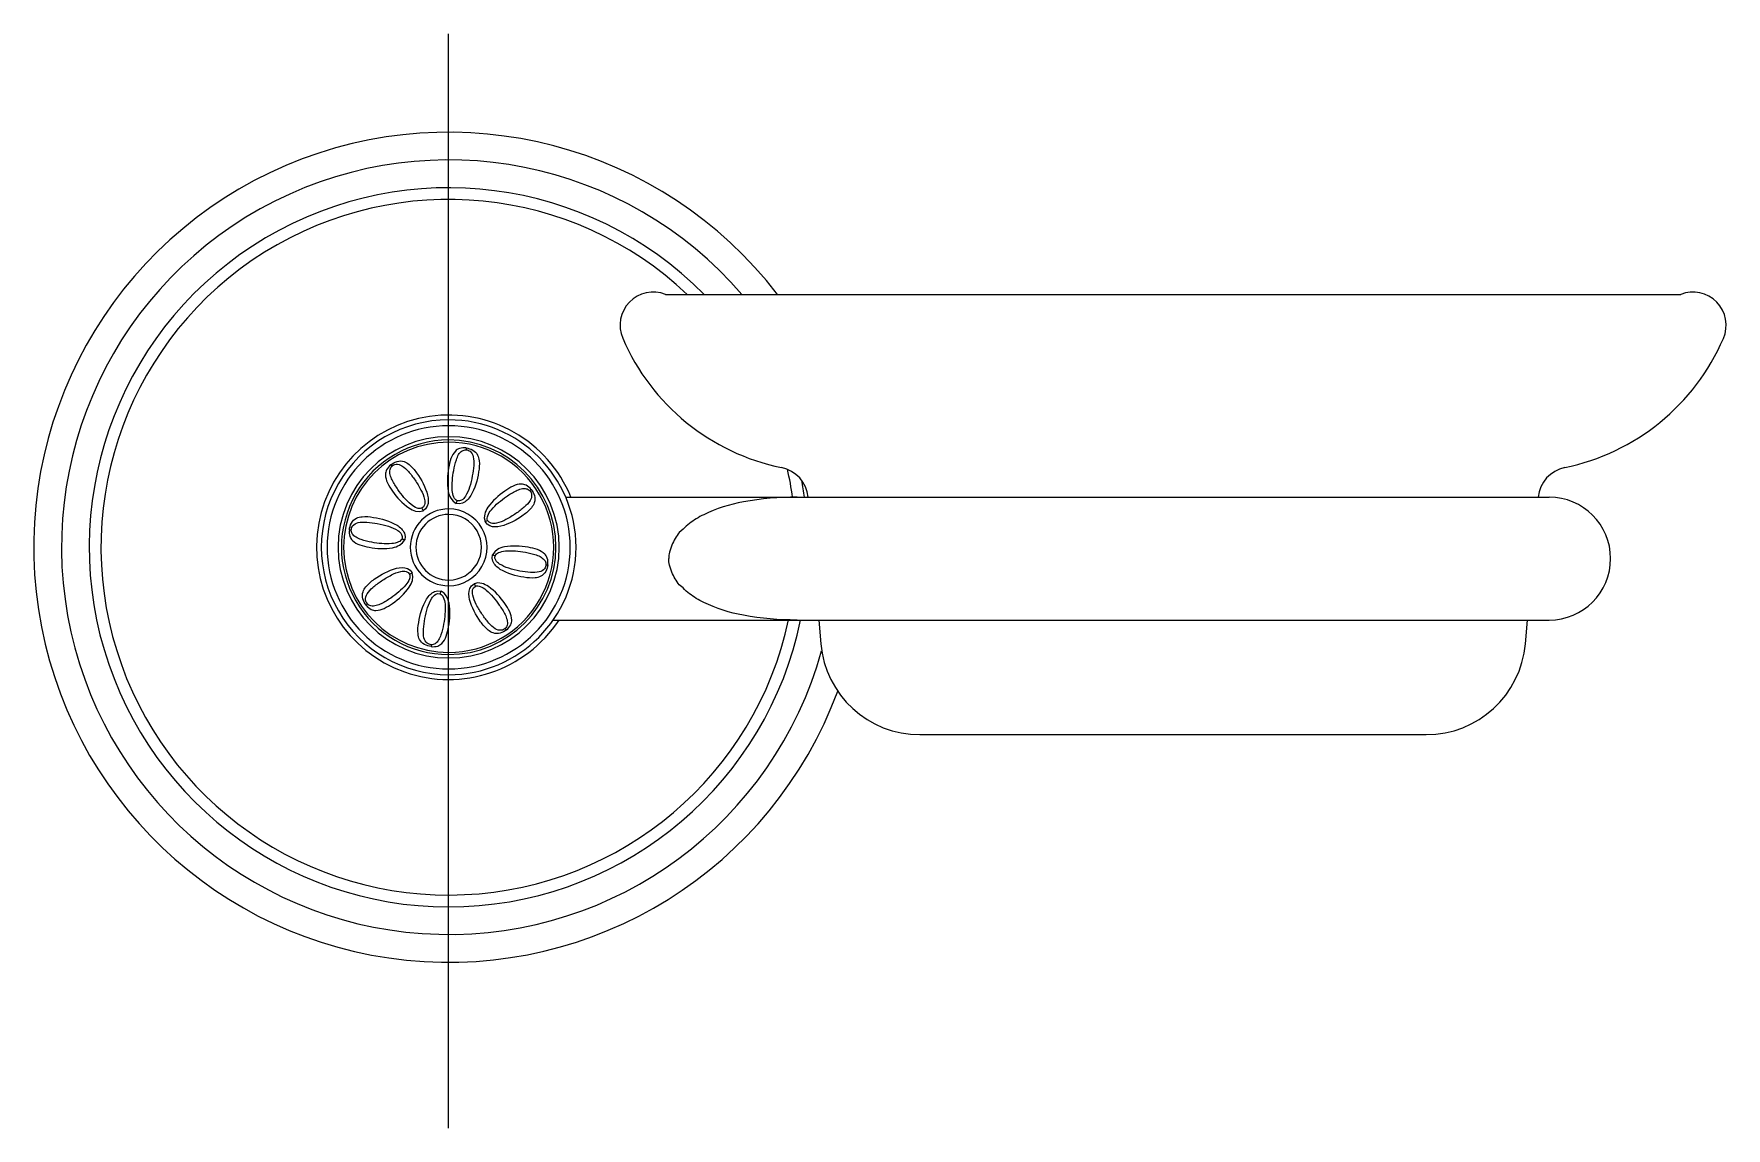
# Model space of a CAD drawing. Extents: x -0.606 to -0.453, y 432.842 to 432.941.
import ezdxf

# ---------------------------------------------------------------- set-up
doc = ezdxf.new("R2010")
doc.units = 0
doc.header["$LTSCALE"] = 0.2
doc.header["$MEASUREMENT"] = 0
doc.linetypes.add('AXES', pattern=[0.54, 0.3, -0.08, 0.08, -0.08])
doc.linetypes.add('CONTINU', pattern=[0])
doc.layers.get('0').update_dxf_attribs({"linetype": 'CONTINUOUS'})
doc.layers.add('DECA_EIXOS', color=5, linetype='AXES')

msp = doc.modelspace()

# ---------------------------------------------------------------- linework, layer by layer
at = {"linetype": 'CONTINU'}
for points in [[(-0.53888, 432.91697, 3.878336), (-0.53344, 432.88111)], [(-0.5421, 432.91697, 3.990689), (-0.53489, 432.88476)], [(-0.54552, 432.91697, 3.983072), (-0.53679, 432.88754)], [(-0.54704, 432.91697, 3.817911), (-0.53788, 432.88755)], [(-0.54901, 432.91697, 0.668195), (-0.55287, 432.913)], [(-0.45336, 432.91299, 0.668186), (-0.45722, 432.91697)], [(-0.55287, 432.913, 0.24544), (-0.53851, 432.90132)], [(-0.46771, 432.90132, 0.24518), (-0.45336, 432.91299)], [(-0.55755, 432.89864, 4.03856), (-0.55863, 432.88754)], [(-0.56861, 432.90563, 1.00002), (-0.56861, 432.8826)], [(-0.56861, 432.9051, 1), (-0.56861, 432.88313)], [(-0.56861, 432.8826, 1), (-0.56861, 432.90563)], [(-0.56861, 432.88313, 1), (-0.56861, 432.9051)], [(-0.56861, 432.90411, 1), (-0.56861, 432.88411)], [(-0.56861, 432.90381, 1.000001), (-0.56861, 432.88442)], [(-0.56861, 432.90361, 1), (-0.56861, 432.88462)], [(-0.56704, 432.90309, 0.104132), (-0.56763, 432.90304, 0.112003), (-0.568, 432.90281, 0.105503), (-0.5684, 432.90214, 0.039589), (-0.56861, 432.9013, 0.088636), (-0.56865, 432.89918, 0.080622), (-0.56842, 432.89854), (-0.56821, 432.89827), (-0.56792, 432.89808)], [(-0.56861, 432.88411, 1), (-0.56861, 432.90411)], [(-0.56861, 432.88442, 1), (-0.56861, 432.90381)], [(-0.56861, 432.88462, 1.000021), (-0.56861, 432.90361)], [(-0.56783, 432.89832, -0.176906), (-0.56813, 432.89863, -0.087697), (-0.56828, 432.89925, -0.066006), (-0.56815, 432.90106, -0.04102), (-0.56791, 432.90203, -0.050676), (-0.56771, 432.90249, -0.116548), (-0.56739, 432.90283, -0.15168), (-0.56702, 432.90292)], [(-0.56704, 432.90309, -0.098187), (-0.56643, 432.9029, -0.151725), (-0.56599, 432.90244, -0.089717), (-0.56585, 432.90194, -0.071062), (-0.5659, 432.90092, -0.092093), (-0.56662, 432.89878, -0.147374), (-0.56735, 432.8981), (-0.56763, 432.89803), (-0.56792, 432.89808)], [(-0.56702, 432.90292, -0.153991), (-0.56667, 432.90279, -0.167336), (-0.56639, 432.9023, -0.069737), (-0.56634, 432.90152, -0.02897), (-0.56647, 432.90056, -0.032332), (-0.56672, 432.89955, -0.064792), (-0.5671, 432.89872, -0.115261), (-0.56744, 432.89836), (-0.56763, 432.8983), (-0.56783, 432.89832)], [(-0.57385, 432.90157, 0.104126), (-0.57422, 432.90112, 0.112016), (-0.57433, 432.90069, 0.105514), (-0.57414, 432.89994, 0.039593), (-0.57369, 432.8992, 0.088644), (-0.57222, 432.89767, 0.080623), (-0.5716, 432.89738), (-0.57127, 432.89734), (-0.57093, 432.89741)], [(-0.57104, 432.89764, -0.176875), (-0.57146, 432.89765, -0.08769), (-0.57201, 432.89798, -0.066007), (-0.5732, 432.89935, -0.041014), (-0.57371, 432.9002, -0.050665), (-0.57389, 432.90067, -0.116569), (-0.57391, 432.90114, -0.151713), (-0.57372, 432.90147)], [(-0.57385, 432.90157, -0.098173), (-0.57328, 432.90187, -0.151698), (-0.57264, 432.90186, -0.089729), (-0.57219, 432.9016, -0.071046), (-0.57151, 432.90084, -0.092091), (-0.57051, 432.89882, -0.14737), (-0.57054, 432.89783), (-0.57069, 432.89758), (-0.57093, 432.89741)], [(-0.57372, 432.90147, -0.153974), (-0.57337, 432.90162, -0.167324), (-0.57283, 432.90148, -0.06972), (-0.57225, 432.90096, -0.028982), (-0.57165, 432.90019, -0.032336), (-0.57112, 432.89929, -0.064778), (-0.57079, 432.89844, -0.11526), (-0.57079, 432.89795), (-0.57088, 432.89777), (-0.57104, 432.89764)], [(-0.53612, 432.89864, 0.331882), (-0.53851, 432.90132)], [(-0.46771, 432.90132, 0.331887), (-0.4701, 432.89864)], [(-0.56115, 432.89935, 0.10412), (-0.56161, 432.89972, 0.112025), (-0.56203, 432.89983, 0.105502), (-0.56279, 432.89964, 0.039587), (-0.56353, 432.89919, 0.088645), (-0.56506, 432.89773, 0.08062), (-0.56535, 432.89711), (-0.56539, 432.89677), (-0.56532, 432.89643)], [(-0.53751, 432.89864, 0.020386), (-0.53798, 432.90116)], [(-0.53644, 432.89864, 0.011739), (-0.53669, 432.90015)], [(-0.56115, 432.89935, -0.098152), (-0.56086, 432.89878, -0.151727), (-0.56087, 432.89814, -0.089737), (-0.56113, 432.89769, -0.071045), (-0.56188, 432.89701, -0.092093), (-0.5639, 432.89601, -0.147377), (-0.5649, 432.89604), (-0.56514, 432.89619), (-0.56532, 432.89643)], [(-0.56509, 432.89654, -0.176882), (-0.56508, 432.89697, -0.087685), (-0.56475, 432.89751, -0.066003), (-0.56338, 432.8987, -0.04102), (-0.56252, 432.89921, -0.050662), (-0.56205, 432.89939, -0.116551), (-0.56159, 432.89941, -0.151695), (-0.56126, 432.89922)], [(-0.56126, 432.89922, -0.153989), (-0.56111, 432.89888, -0.167352), (-0.56125, 432.89833, -0.069738), (-0.56177, 432.89775, -0.028969), (-0.56254, 432.89716, -0.032331), (-0.56343, 432.89662, -0.064785), (-0.56429, 432.89629, -0.115243), (-0.56478, 432.89629), (-0.56496, 432.89638), (-0.56509, 432.89654)], [(-0.53711, 432.89864, 0.047392), (-0.54196, 432.89822, 0.067916), (-0.54555, 432.89706)], [(-0.46911, 432.88754, 1), (-0.46911, 432.89864)], [(-0.57759, 432.89569, -0.098232), (-0.5774, 432.8963, -0.151691), (-0.57694, 432.89674, -0.089731), (-0.57643, 432.89688, -0.071048), (-0.57542, 432.89682, -0.092095), (-0.57328, 432.89611, -0.147375), (-0.5726, 432.89538), (-0.57253, 432.8951), (-0.57258, 432.8948)], [(-0.56861, 432.89758, 1), (-0.56861, 432.89064)], [(-0.56861, 432.89708, 1), (-0.56861, 432.89115)], [(-0.56861, 432.89064, 1.000003), (-0.56861, 432.89758)], [(-0.56861, 432.89115, 1.000001), (-0.56861, 432.89708)], [(-0.54555, 432.89706, 0.046276), (-0.54685, 432.89626, 0.068961), (-0.5474, 432.89574), (-0.54776, 432.89546, 0.057571), (-0.54844, 432.89432), (-0.54865, 432.89368, 0.115013), (-0.54869, 432.89309)], [(-0.57759, 432.89569, 0.104136), (-0.57753, 432.8951, 0.112004), (-0.57731, 432.89472, 0.105496), (-0.57664, 432.89433, 0.039597), (-0.5758, 432.89412, 0.08864), (-0.57368, 432.89407, 0.080626), (-0.57304, 432.89431), (-0.57277, 432.89451), (-0.57258, 432.8948)], [(-0.57742, 432.8957, -0.15397), (-0.57729, 432.89605, -0.167317), (-0.5768, 432.89634, -0.069727), (-0.57602, 432.89639, -0.028975), (-0.57506, 432.89626, -0.032332), (-0.57404, 432.89601, -0.064792), (-0.57321, 432.89563, -0.115248), (-0.57286, 432.89528), (-0.5728, 432.8951), (-0.57282, 432.89489)], [(-0.57282, 432.89489, -0.176872), (-0.57313, 432.8946, -0.087692), (-0.57375, 432.89445, -0.066005), (-0.57556, 432.89457, -0.041023), (-0.57652, 432.89481, -0.050679), (-0.57698, 432.89502, -0.116557), (-0.57732, 432.89534, -0.151694), (-0.57742, 432.8957)], [(-0.55964, 432.89254, 0.104117), (-0.55969, 432.89313, 0.112012), (-0.55992, 432.8935, 0.105505), (-0.56059, 432.8939, 0.039601), (-0.56143, 432.89411, 0.08864), (-0.56355, 432.89415, 0.080625), (-0.56419, 432.89392), (-0.56445, 432.89371), (-0.56465, 432.89342)], [(-0.5644, 432.89334, -0.176876), (-0.5641, 432.89363, -0.087683), (-0.56348, 432.89378, -0.066002), (-0.56167, 432.89366, -0.041021), (-0.5607, 432.89342, -0.050671), (-0.56024, 432.89321, -0.11657), (-0.5599, 432.89289, -0.151694), (-0.55981, 432.89253)], [(-0.57607, 432.88888, -0.098195), (-0.57637, 432.88945, -0.151705), (-0.57635, 432.89008, -0.089721), (-0.5761, 432.89054, -0.071053), (-0.57534, 432.89122, -0.092093), (-0.57332, 432.89222, -0.147377), (-0.57233, 432.89219), (-0.57208, 432.89204), (-0.5719, 432.8918)], [(-0.55964, 432.89254, -0.0982), (-0.55983, 432.89193, -0.151691), (-0.56029, 432.89149, -0.08973), (-0.56079, 432.89135, -0.07105), (-0.56181, 432.8914, -0.092096), (-0.56394, 432.89212, -0.147383), (-0.56462, 432.89285), (-0.56469, 432.89313), (-0.56465, 432.89342)], [(-0.55981, 432.89253, -0.153992), (-0.55994, 432.89217, -0.167318), (-0.56043, 432.89189, -0.069716), (-0.5612, 432.89184, -0.028976), (-0.56217, 432.89197, -0.032333), (-0.56318, 432.89222, -0.064779), (-0.56401, 432.8926, -0.115253), (-0.56436, 432.89294), (-0.56443, 432.89313), (-0.5644, 432.89334)], [(-0.54555, 432.88913, -0.046274), (-0.54685, 432.88992, -0.068928), (-0.5474, 432.89044), (-0.54776, 432.89072, -0.057571), (-0.54844, 432.89187), (-0.54865, 432.8925, -0.114986), (-0.54869, 432.89309)], [(-0.57596, 432.88901, -0.153985), (-0.57612, 432.88935, -0.167354), (-0.57598, 432.8899, -0.069743), (-0.57546, 432.89048, -0.028976), (-0.57469, 432.89107, -0.032332), (-0.57379, 432.89161, -0.064787), (-0.57294, 432.89193, -0.115259), (-0.57245, 432.89194), (-0.57227, 432.89185), (-0.57214, 432.89169)], [(-0.57607, 432.88888, 0.10414), (-0.57562, 432.8885, 0.112003), (-0.57519, 432.8884, 0.105506), (-0.57444, 432.88859, 0.039593), (-0.57369, 432.88904, 0.088641), (-0.57217, 432.8905, 0.080629), (-0.57188, 432.89112), (-0.57184, 432.89146), (-0.5719, 432.8918)], [(-0.57214, 432.89169, -0.176893), (-0.57215, 432.89126, -0.087686), (-0.57248, 432.89072, -0.066005), (-0.57385, 432.88953, -0.041018), (-0.5747, 432.88901, -0.050656), (-0.57517, 432.88884, -0.116572), (-0.57564, 432.88882, -0.151674), (-0.57596, 432.88901)], [(-0.56338, 432.88665, -0.098175), (-0.56395, 432.88636, -0.151715), (-0.56458, 432.88637, -0.089732), (-0.56504, 432.88663, -0.071033), (-0.56572, 432.88739, -0.09209), (-0.56672, 432.8894, -0.147368), (-0.56669, 432.8904), (-0.56654, 432.89064), (-0.5663, 432.89082)], [(-0.56351, 432.88676, -0.153995), (-0.56385, 432.88661, -0.167337), (-0.5644, 432.88675, -0.069723), (-0.56498, 432.88727, -0.028974), (-0.56557, 432.88804, -0.032328), (-0.56611, 432.88894, -0.064784), (-0.56643, 432.88979, -0.115251), (-0.56644, 432.89028), (-0.56635, 432.89046), (-0.56619, 432.89059)], [(-0.56338, 432.88665, 0.104122), (-0.563, 432.88711, 0.112009), (-0.5629, 432.88754, 0.105507), (-0.56309, 432.88829, 0.039597), (-0.56354, 432.88903, 0.088639), (-0.565, 432.89056, 0.080622), (-0.56562, 432.89085), (-0.56596, 432.89089), (-0.5663, 432.89082)], [(-0.56619, 432.89059, -0.176874), (-0.56576, 432.89058, -0.087686), (-0.56522, 432.89025, -0.066004), (-0.56403, 432.88888, -0.041018), (-0.56351, 432.88803, -0.050684), (-0.56333, 432.88756, -0.116544), (-0.56332, 432.88709, -0.151686), (-0.56351, 432.88676)], [(-0.57019, 432.88514, -0.098199), (-0.5708, 432.88533, -0.15172), (-0.57124, 432.88579, -0.089722), (-0.57138, 432.88629, -0.071038), (-0.57132, 432.88731, -0.092092), (-0.5706, 432.88944, -0.147378), (-0.56988, 432.89013), (-0.5696, 432.89019), (-0.5693, 432.89015)], [(-0.5702, 432.88531, -0.153988), (-0.57055, 432.88544, -0.167336), (-0.57084, 432.88593, -0.069718), (-0.57088, 432.88671, -0.02897), (-0.57076, 432.88767, -0.032337), (-0.57051, 432.88868, -0.064786), (-0.57013, 432.88951, -0.115257), (-0.56978, 432.88987), (-0.5696, 432.88993), (-0.56939, 432.8899)], [(-0.56939, 432.8899, -0.176872), (-0.5691, 432.8896, -0.087702), (-0.56894, 432.88898, -0.066), (-0.56907, 432.88717, -0.041024), (-0.56931, 432.8862, -0.050657), (-0.56952, 432.88574, -0.116569), (-0.56983, 432.8854, -0.151702), (-0.5702, 432.88531)], [(-0.57019, 432.88514, 0.104132), (-0.5696, 432.88519, 0.112012), (-0.56922, 432.88542, 0.105511), (-0.56883, 432.88609, 0.039595), (-0.56862, 432.88693, 0.08864), (-0.56857, 432.88905, 0.080626), (-0.56881, 432.88969), (-0.56901, 432.88996), (-0.5693, 432.89015)], [(-0.53711, 432.88754, -0.047391), (-0.54196, 432.88797, -0.068036), (-0.54555, 432.88913)], [(-0.53497, 432.8854, 0.38888), (-0.526, 432.87718)], [(-0.48023, 432.87718, 0.388879), (-0.47126, 432.8854)]]:
    msp.add_lwpolyline(points, format="xyb", dxfattribs=at)
for points in [[(-0.54901, 432.91697), (-0.45722, 432.91697)], [(-0.56704, 432.90309), (-0.56702, 432.90292)], [(-0.57385, 432.90157), (-0.57372, 432.90147)], [(-0.56792, 432.89808), (-0.56783, 432.89832)], [(-0.56126, 432.89922), (-0.56115, 432.89935)], [(-0.55803, 432.89864), (-0.46911, 432.89864)], [(-0.57104, 432.89764), (-0.57093, 432.89741)], [(-0.57759, 432.89569), (-0.57742, 432.8957)], [(-0.56532, 432.89643), (-0.56509, 432.89654)], [(-0.57282, 432.89489), (-0.57258, 432.8948)], [(-0.56465, 432.89342), (-0.5644, 432.89334)], [(-0.55981, 432.89253), (-0.55964, 432.89254)], [(-0.57214, 432.89169), (-0.5719, 432.8918)], [(-0.5663, 432.89082), (-0.56619, 432.89059)], [(-0.57607, 432.88888), (-0.57596, 432.88901)], [(-0.56939, 432.8899), (-0.5693, 432.89015)], [(-0.55916, 432.88754), (-0.46911, 432.88754)], [(-0.53515, 432.88754), (-0.53497, 432.8854)], [(-0.47126, 432.8854), (-0.47107, 432.88754)], [(-0.56351, 432.88676), (-0.56338, 432.88665)], [(-0.5702, 432.88531), (-0.57019, 432.88514)], [(-0.526, 432.87718), (-0.48023, 432.87718)]]:
    msp.add_lwpolyline(points, dxfattribs=at)
at = {"layer": 'DECA_EIXOS'}
msp.add_lwpolyline([(-0.56861, 432.84162), (-0.56861, 432.94051)], dxfattribs=at)

doc.saveas('drawing.dxf')
